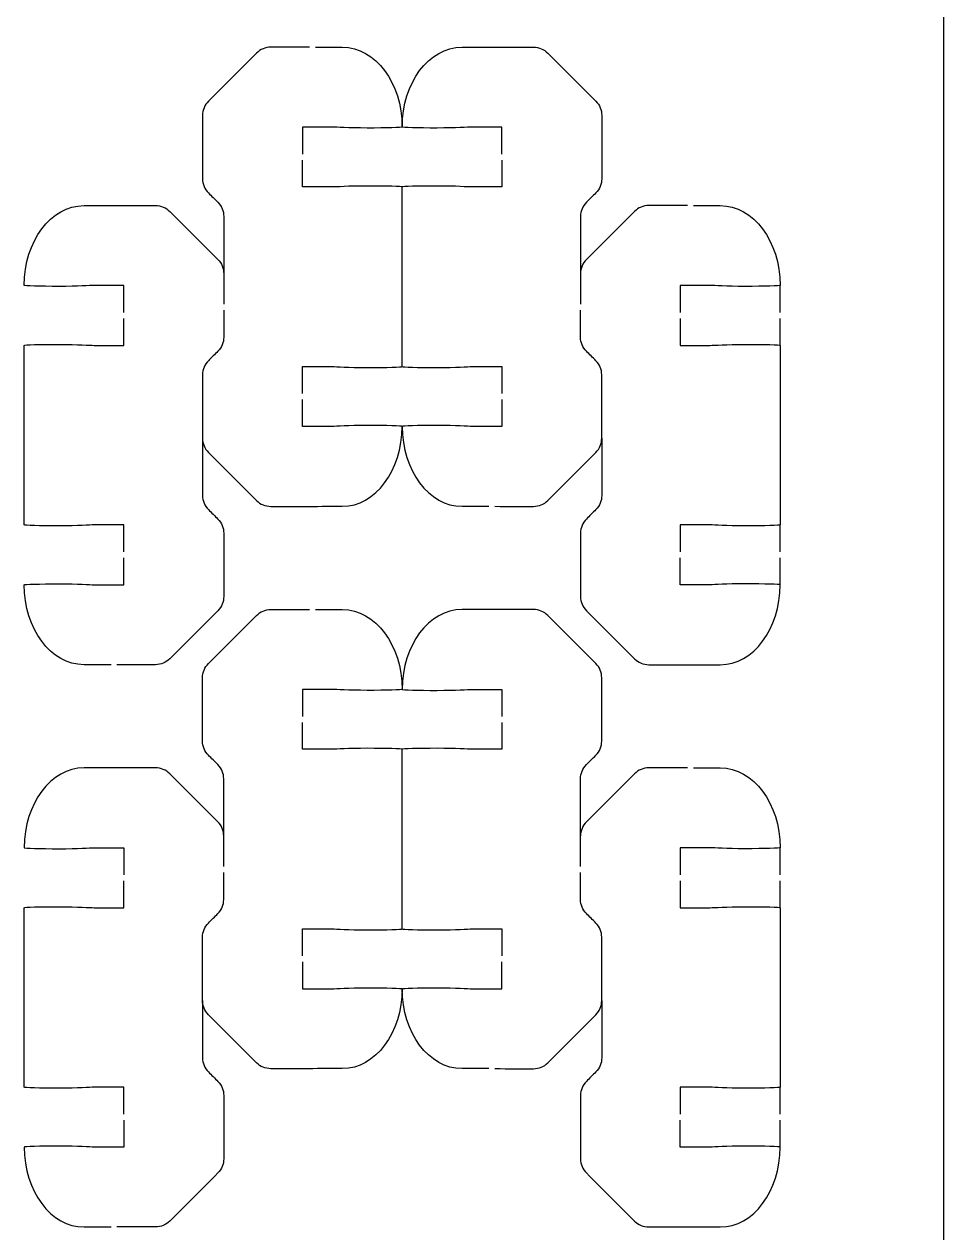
# Model space of a CAD drawing. Extents: x 0 to 400, y 230 to 450.
# Drawn here: x 83.9 to 130, y 308.4 to 368.9 of the extents above; entities that cross this region are included whole.
import ezdxf

# ---------------------------------------------------------------- set-up
doc = ezdxf.new("R2010")
doc.units = 0
doc.header["$MEASUREMENT"] = 0
doc.layers.add('DEFAULT', color=18, linetype='CONTINUOUS')

msp = doc.modelspace()

# ---------------------------------------------------------------- linework, layer by layer
at = {"layer": 'DEFAULT', "color": 1}
for points in [[(130.002, 242.147), (130.002, 437.847)], [(121.801, 354.477), (121.801, 355.824)], [(121.801, 352.826), (121.801, 354.177)], [(121.801, 342.479), (121.801, 343.826)], [(121.801, 340.828), (121.801, 342.179)], [(121.801, 326.3), (121.801, 327.652)], [(121.801, 324.653), (121.801, 326.001)], [(121.801, 314.302), (121.801, 315.654)], [(121.801, 312.655), (121.801, 314.003)]]:
    msp.add_lwpolyline(points, dxfattribs=at)
for points, knots in [([(98.221, 367.762), (97.576, 367.762), (96.93, 367.762), (96.284, 367.762), (96.02, 367.762), (95.766, 367.657), (95.575, 367.47), (94.771, 366.665), (93.967, 365.861), (93.162, 365.057), (92.975, 364.87), (92.869, 364.616), (92.869, 364.348), (92.869, 363.289), (92.869, 362.231), (92.869, 361.173), (92.869, 360.908), (92.975, 360.654), (93.162, 360.467), (93.321, 360.308), (93.48, 360.149), (93.639, 359.991), (93.829, 359.804), (93.931, 359.55), (93.931, 359.282), (93.931, 358.327), (93.931, 357.372), (93.931, 356.417), (93.931, 355.908), (93.931, 355.399), (93.931, 354.89)], [0, 0, 0, 0, 5.49, 5.49, 5.49, 6.49, 6.49, 6.49, 16.163221, 16.163221, 16.163221, 17.163221, 17.163221, 17.163221, 26.163221, 26.163221, 26.163221, 27.163221, 27.163221, 27.163221, 29.072409, 29.072409, 29.072409, 30.072409, 30.072409, 30.072409, 38.192409, 38.192409, 38.192409, 42.522409, 42.522409, 42.522409, 42.522409]), ([(98.521, 367.762), (98.97, 367.762), (99.419, 367.762), (99.869, 367.762), (101.527, 367.762), (102.867, 365.974), (102.867, 363.762), (102.867, 363.734), (102.084, 363.713), (101.117, 363.713), (100.151, 363.713), (99.579, 363.762), (99.368, 363.762), (98.868, 363.762), (98.368, 363.762), (97.868, 363.762), (97.868, 363.312), (97.868, 362.861), (97.868, 362.411)], [0, 0, 0, 0, 3.82, 3.82, 3.82, 4.82, 4.82, 4.82, 5.82, 5.82, 5.82, 6.82, 6.82, 6.82, 11.07, 11.07, 11.07, 14.9, 14.9, 14.9, 14.9]), ([(107.866, 362.411), (107.866, 362.861), (107.866, 363.312), (107.866, 363.762), (107.366, 363.762), (106.867, 363.762), (106.367, 363.762), (106.155, 363.762), (105.584, 363.713), (104.617, 363.713), (103.65, 363.713), (102.867, 363.734), (102.867, 363.762), (102.867, 365.974), (104.208, 367.762), (105.866, 367.762), (107.062, 367.762), (108.258, 367.762), (109.454, 367.762), (109.718, 367.762), (109.972, 367.657), (110.159, 367.47), (110.963, 366.665), (111.768, 365.861), (112.572, 365.057), (112.763, 364.87), (112.865, 364.616), (112.865, 364.348), (112.865, 363.289), (112.865, 362.231), (112.865, 361.173), (112.865, 360.908), (112.763, 360.654), (112.572, 360.467), (112.413, 360.308), (112.255, 360.149), (112.096, 359.991), (111.909, 359.804), (111.803, 359.55), (111.803, 359.282), (111.803, 358.327), (111.803, 357.372), (111.803, 356.417), (111.803, 355.908), (111.803, 355.399), (111.803, 354.89)], [0, 0, 0, 0, 3.83, 3.83, 3.83, 8.08, 8.08, 8.08, 9.08, 9.08, 9.08, 10.08, 10.08, 10.08, 11.08, 11.08, 11.08, 21.25, 21.25, 21.25, 22.25, 22.25, 22.25, 31.923221, 31.923221, 31.923221, 32.923221, 32.923221, 32.923221, 41.923221, 41.923221, 41.923221, 42.923221, 42.923221, 42.923221, 44.832409, 44.832409, 44.832409, 45.832409, 45.832409, 45.832409, 53.952409, 53.952409, 53.952409, 58.282409, 58.282409, 58.282409, 58.282409]), ([(97.868, 350.413), (97.868, 350.863), (97.868, 351.314), (97.868, 351.764), (98.368, 351.764), (98.868, 351.764), (99.368, 351.764), (99.579, 351.764), (100.151, 351.715), (101.117, 351.715), (102.084, 351.715), (102.867, 351.736), (102.867, 351.764), (102.867, 354.763), (102.867, 357.761), (102.867, 360.76), (102.867, 360.788), (102.084, 360.809), (101.117, 360.809), (100.151, 360.809), (99.579, 360.76), (99.368, 360.76), (98.868, 360.76), (98.368, 360.76), (97.868, 360.76), (97.868, 361.21), (97.868, 361.661), (97.868, 362.111)], [0, 0, 0, 0, 3.83, 3.83, 3.83, 8.08, 8.08, 8.08, 9.08, 9.08, 9.08, 10.08, 10.08, 10.08, 35.58, 35.58, 35.58, 36.58, 36.58, 36.58, 37.58, 37.58, 37.58, 41.83, 41.83, 41.83, 45.66, 45.66, 45.66, 45.66]), ([(107.866, 362.111), (107.866, 361.661), (107.866, 361.21), (107.866, 360.76), (107.366, 360.76), (106.867, 360.76), (106.367, 360.76), (106.155, 360.76), (105.584, 360.809), (104.617, 360.809), (103.65, 360.809), (102.867, 360.788), (102.867, 360.76)], [0, 0, 0, 0, 3.83, 3.83, 3.83, 8.08, 8.08, 8.08, 9.08, 9.08, 9.08, 10.08, 10.08, 10.08, 10.08]), ([(88.932, 354.477), (88.932, 354.927), (88.932, 355.378), (88.932, 355.828), (88.433, 355.828), (87.933, 355.828), (87.433, 355.828), (87.221, 355.828), (86.65, 355.779), (85.683, 355.779), (84.717, 355.779), (83.934, 355.8), (83.934, 355.828), (83.934, 358.04), (85.274, 359.825), (86.932, 359.828), (87.811, 359.828), (89.455, 359.832), (90.52, 359.832), (90.785, 359.832), (91.039, 359.726), (91.226, 359.539), (92.03, 358.735), (92.834, 357.931), (93.639, 357.126), (93.829, 356.939), (93.931, 356.685), (93.931, 356.417)], [0, 0, 0, 0, 3.83, 3.83, 3.83, 8.08, 8.08, 8.08, 9.08, 9.08, 9.08, 10.08, 10.08, 10.08, 11.08, 11.08, 11.08, 12.08, 12.08, 12.08, 13.08, 13.08, 13.08, 22.753221, 22.753221, 22.753221, 23.753221, 23.753221, 23.753221, 23.753221]), ([(117.155, 359.832), (116.509, 359.832), (115.864, 359.832), (115.218, 359.832), (114.953, 359.832), (114.699, 359.726), (114.509, 359.539), (113.705, 358.735), (112.9, 357.931), (112.096, 357.126), (111.909, 356.939), (111.803, 356.685), (111.803, 356.417)], [0, 0, 0, 0, 5.49, 5.49, 5.49, 6.49, 6.49, 6.49, 16.163221, 16.163221, 16.163221, 17.163221, 17.163221, 17.163221, 17.163221]), ([(117.455, 359.832), (117.97, 359.828), (118.449, 359.828), (118.802, 359.828), (120.46, 359.825), (121.801, 358.04), (121.801, 355.828), (121.801, 355.8), (121.018, 355.779), (120.051, 355.779), (119.084, 355.779), (118.513, 355.828), (118.301, 355.828), (117.801, 355.828), (117.302, 355.828), (116.802, 355.828), (116.802, 355.378), (116.802, 354.927), (116.802, 354.477)], [0, 0, 0, 0, 1, 1, 1, 2, 2, 2, 3, 3, 3, 4, 4, 4, 8.25, 8.25, 8.25, 12.08, 12.08, 12.08, 12.08]), ([(93.931, 354.59), (93.931, 354.139), (93.931, 353.689), (93.931, 353.239), (93.931, 352.974), (93.829, 352.72), (93.639, 352.533), (93.48, 352.374), (93.321, 352.216), (93.162, 352.057), (92.975, 351.87), (92.869, 351.616), (92.869, 351.348), (92.869, 350.288), (92.869, 349.229), (92.869, 348.169), (92.869, 347.905), (92.975, 347.651), (93.162, 347.464), (93.967, 346.659), (94.771, 345.855), (95.575, 345.051), (95.766, 344.864), (96.02, 344.758), (96.284, 344.758), (97.35, 344.758), (98.994, 344.761), (99.869, 344.761), (101.527, 344.765), (102.867, 346.55), (102.867, 348.762), (102.867, 348.79), (102.084, 348.811), (101.117, 348.811), (100.151, 348.811), (99.579, 348.762), (99.368, 348.762), (98.868, 348.762), (98.368, 348.762), (97.868, 348.762), (97.868, 349.212), (97.868, 349.663), (97.868, 350.113)], [0, 0, 0, 0, 3.83, 3.83, 3.83, 4.83, 4.83, 4.83, 6.739188, 6.739188, 6.739188, 7.739188, 7.739188, 7.739188, 16.749188, 16.749188, 16.749188, 17.749188, 17.749188, 17.749188, 27.422409, 27.422409, 27.422409, 28.422409, 28.422409, 28.422409, 29.422409, 29.422409, 29.422409, 30.422409, 30.422409, 30.422409, 31.422409, 31.422409, 31.422409, 32.422409, 32.422409, 32.422409, 36.672409, 36.672409, 36.672409, 40.502409, 40.502409, 40.502409, 40.502409]), ([(107.517, 344.761), (108.191, 344.758), (108.9, 344.758), (109.454, 344.758), (109.718, 344.758), (109.972, 344.864), (110.159, 345.051), (110.963, 345.855), (111.768, 346.659), (112.572, 347.464), (112.763, 347.651), (112.865, 347.905), (112.865, 348.169), (112.865, 349.229), (112.865, 350.288), (112.865, 351.348), (112.865, 351.616), (112.763, 351.87), (112.572, 352.057), (112.413, 352.216), (112.255, 352.374), (112.096, 352.533), (111.909, 352.72), (111.803, 352.974), (111.803, 353.239), (111.803, 353.689), (111.803, 354.139), (111.803, 354.59)], [0, 0, 0, 0, 1, 1, 1, 2, 2, 2, 11.673221, 11.673221, 11.673221, 12.673221, 12.673221, 12.673221, 21.683221, 21.683221, 21.683221, 22.683221, 22.683221, 22.683221, 24.592409, 24.592409, 24.592409, 25.592409, 25.592409, 25.592409, 29.422409, 29.422409, 29.422409, 29.422409]), ([(88.932, 342.479), (88.932, 342.929), (88.932, 343.38), (88.932, 343.83), (88.433, 343.83), (87.933, 343.83), (87.433, 343.83), (87.221, 343.83), (86.65, 343.781), (85.683, 343.781), (84.717, 343.781), (83.934, 343.802), (83.934, 343.83), (83.934, 346.829), (83.934, 349.827), (83.934, 352.826), (83.934, 352.854), (84.717, 352.875), (85.683, 352.875), (86.65, 352.875), (87.221, 352.826), (87.433, 352.826), (87.933, 352.826), (88.433, 352.826), (88.932, 352.826), (88.932, 353.276), (88.932, 353.727), (88.932, 354.177)], [0, 0, 0, 0, 3.83, 3.83, 3.83, 8.08, 8.08, 8.08, 9.08, 9.08, 9.08, 10.08, 10.08, 10.08, 35.58, 35.58, 35.58, 36.58, 36.58, 36.58, 37.58, 37.58, 37.58, 41.83, 41.83, 41.83, 45.66, 45.66, 45.66, 45.66]), ([(116.802, 354.177), (116.802, 353.727), (116.802, 353.276), (116.802, 352.826), (117.302, 352.826), (117.801, 352.826), (118.301, 352.826), (118.513, 352.826), (119.084, 352.875), (120.051, 352.875), (121.018, 352.875), (121.801, 352.854), (121.801, 352.826), (121.801, 349.827), (121.801, 346.829), (121.801, 343.83), (121.801, 343.802), (121.018, 343.781), (120.051, 343.781), (119.084, 343.781), (118.513, 343.83), (118.301, 343.83), (117.801, 343.83), (117.302, 343.83), (116.802, 343.83), (116.802, 343.38), (116.802, 342.929), (116.802, 342.479)], [0, 0, 0, 0, 3.83, 3.83, 3.83, 8.08, 8.08, 8.08, 9.08, 9.08, 9.08, 10.08, 10.08, 10.08, 35.58, 35.58, 35.58, 36.58, 36.58, 36.58, 37.58, 37.58, 37.58, 41.83, 41.83, 41.83, 45.66, 45.66, 45.66, 45.66]), ([(102.867, 351.764), (102.867, 351.736), (103.65, 351.715), (104.617, 351.715), (105.584, 351.715), (106.155, 351.764), (106.367, 351.764), (106.867, 351.764), (107.366, 351.764), (107.866, 351.764), (107.866, 351.314), (107.866, 350.863), (107.866, 350.413)], [0, 0, 0, 0, 1, 1, 1, 2, 2, 2, 6.25, 6.25, 6.25, 10.08, 10.08, 10.08, 10.08]), ([(107.866, 350.113), (107.866, 349.663), (107.866, 349.212), (107.866, 348.762), (107.366, 348.762), (106.867, 348.762), (106.367, 348.762), (106.155, 348.762), (105.584, 348.811), (104.617, 348.811), (103.65, 348.811), (102.867, 348.79), (102.867, 348.762), (102.867, 346.55), (104.208, 344.765), (105.866, 344.761), (106.316, 344.761), (106.767, 344.761), (107.217, 344.761)], [0, 0, 0, 0, 3.83, 3.83, 3.83, 8.08, 8.08, 8.08, 9.08, 9.08, 9.08, 10.08, 10.08, 10.08, 11.08, 11.08, 11.08, 14.91, 14.91, 14.91, 14.91]), ([(92.869, 348.169), (92.869, 347.214), (92.869, 346.259), (92.869, 345.305), (92.869, 345.04), (92.975, 344.786), (93.162, 344.599), (93.321, 344.44), (93.48, 344.282), (93.639, 344.123), (93.829, 343.936), (93.931, 343.682), (93.931, 343.414), (93.931, 342.355), (93.931, 341.297), (93.931, 340.239), (93.931, 339.974), (93.829, 339.72), (93.639, 339.533), (92.834, 338.729), (92.03, 337.924), (91.226, 337.12), (91.039, 336.933), (90.785, 336.827), (90.52, 336.827), (89.874, 336.827), (89.229, 336.827), (88.583, 336.827)], [0, 0, 0, 0, 8.12, 8.12, 8.12, 9.12, 9.12, 9.12, 11.029188, 11.029188, 11.029188, 12.029188, 12.029188, 12.029188, 21.029188, 21.029188, 21.029188, 22.029188, 22.029188, 22.029188, 31.702409, 31.702409, 31.702409, 32.702409, 32.702409, 32.702409, 38.192409, 38.192409, 38.192409, 38.192409]), ([(112.865, 348.169), (112.865, 347.214), (112.865, 346.259), (112.865, 345.305), (112.865, 345.04), (112.763, 344.786), (112.572, 344.599), (112.413, 344.44), (112.255, 344.282), (112.096, 344.123), (111.909, 343.936), (111.803, 343.682), (111.803, 343.414), (111.803, 342.355), (111.803, 341.297), (111.803, 340.239), (111.803, 339.974), (111.909, 339.72), (112.096, 339.533), (112.9, 338.729), (113.705, 337.924), (114.509, 337.12), (114.699, 336.933), (114.953, 336.827), (115.218, 336.827), (116.413, 336.827), (117.607, 336.827), (118.802, 336.827), (120.46, 336.827), (121.801, 338.616), (121.801, 340.828), (121.801, 340.856), (121.018, 340.877), (120.051, 340.877), (119.084, 340.877), (118.513, 340.828), (118.301, 340.828), (117.801, 340.828), (117.302, 340.828), (116.802, 340.828), (116.802, 341.278), (116.802, 341.729), (116.802, 342.179)], [0, 0, 0, 0, 8.12, 8.12, 8.12, 9.12, 9.12, 9.12, 11.029188, 11.029188, 11.029188, 12.029188, 12.029188, 12.029188, 21.029188, 21.029188, 21.029188, 22.029188, 22.029188, 22.029188, 31.702409, 31.702409, 31.702409, 32.702409, 32.702409, 32.702409, 42.862409, 42.862409, 42.862409, 43.862409, 43.862409, 43.862409, 44.862409, 44.862409, 44.862409, 45.862409, 45.862409, 45.862409, 50.112409, 50.112409, 50.112409, 53.942409, 53.942409, 53.942409, 53.942409]), ([(88.283, 336.827), (87.833, 336.827), (87.383, 336.827), (86.932, 336.827), (85.274, 336.827), (83.934, 338.616), (83.934, 340.828), (83.934, 340.856), (84.717, 340.877), (85.683, 340.877), (86.65, 340.877), (87.221, 340.828), (87.433, 340.828), (87.933, 340.828), (88.433, 340.828), (88.932, 340.828), (88.932, 341.278), (88.932, 341.729), (88.932, 342.179)], [0, 0, 0, 0, 3.83, 3.83, 3.83, 4.83, 4.83, 4.83, 5.83, 5.83, 5.83, 6.83, 6.83, 6.83, 11.08, 11.08, 11.08, 14.91, 14.91, 14.91, 14.91]), ([(93.931, 326.717), (93.931, 327.226), (93.931, 327.735), (93.931, 328.244), (93.931, 329.199), (93.931, 330.154), (93.931, 331.109), (93.931, 331.373), (93.829, 331.631), (93.639, 331.818), (93.48, 331.977), (93.321, 332.135), (93.162, 332.294), (92.975, 332.481), (92.869, 332.735), (92.869, 333), (92.869, 334.058), (92.869, 335.116), (92.869, 336.175), (92.869, 336.439), (92.975, 336.697), (93.162, 336.884), (93.967, 337.688), (94.771, 338.492), (95.575, 339.297), (95.766, 339.484), (96.02, 339.59), (96.284, 339.59), (96.93, 339.59), (97.576, 339.59), (98.221, 339.59)], [0, 0, 0, 0, 4.33, 4.33, 4.33, 12.45, 12.45, 12.45, 13.45, 13.45, 13.45, 15.359188, 15.359188, 15.359188, 16.359188, 16.359188, 16.359188, 25.359188, 25.359188, 25.359188, 26.359188, 26.359188, 26.359188, 36.032409, 36.032409, 36.032409, 37.032409, 37.032409, 37.032409, 42.522409, 42.522409, 42.522409, 42.522409]), ([(98.521, 339.59), (98.97, 339.59), (99.419, 339.59), (99.869, 339.59), (101.527, 339.59), (102.867, 337.801), (102.867, 335.589), (102.867, 335.561), (102.084, 335.54), (101.117, 335.54), (100.151, 335.54), (99.579, 335.589), (99.368, 335.589), (98.868, 335.589), (98.368, 335.589), (97.868, 335.589), (97.868, 335.138), (97.868, 334.686), (97.868, 334.234)], [0, 0, 0, 0, 3.82, 3.82, 3.82, 4.82, 4.82, 4.82, 5.82, 5.82, 5.82, 6.82, 6.82, 6.82, 11.07, 11.07, 11.07, 14.91, 14.91, 14.91, 14.91]), ([(111.803, 326.717), (111.803, 327.226), (111.803, 327.735), (111.803, 328.244), (111.803, 329.199), (111.803, 330.154), (111.803, 331.109), (111.803, 331.373), (111.909, 331.631), (112.096, 331.818), (112.255, 331.977), (112.413, 332.135), (112.572, 332.294), (112.763, 332.481), (112.865, 332.735), (112.865, 333), (112.865, 334.058), (112.865, 335.116), (112.865, 336.175), (112.865, 336.439), (112.763, 336.697), (112.572, 336.884), (111.768, 337.688), (110.963, 338.492), (110.159, 339.297), (109.972, 339.484), (109.718, 339.59), (109.454, 339.59), (108.258, 339.59), (107.062, 339.59), (105.866, 339.59), (104.208, 339.59), (102.867, 337.801), (102.867, 335.589), (102.867, 335.561), (103.65, 335.54), (104.617, 335.54), (105.584, 335.54), (106.155, 335.589), (106.367, 335.589), (106.867, 335.589), (107.366, 335.589), (107.866, 335.589), (107.866, 335.138), (107.866, 334.686), (107.866, 334.234)], [0, 0, 0, 0, 4.33, 4.33, 4.33, 12.45, 12.45, 12.45, 13.45, 13.45, 13.45, 15.359188, 15.359188, 15.359188, 16.359188, 16.359188, 16.359188, 25.359188, 25.359188, 25.359188, 26.359188, 26.359188, 26.359188, 36.032409, 36.032409, 36.032409, 37.032409, 37.032409, 37.032409, 47.202409, 47.202409, 47.202409, 48.202409, 48.202409, 48.202409, 49.202409, 49.202409, 49.202409, 50.202409, 50.202409, 50.202409, 54.452409, 54.452409, 54.452409, 58.292409, 58.292409, 58.292409, 58.292409]), ([(97.868, 322.236), (97.868, 322.688), (97.868, 323.14), (97.868, 323.591), (98.368, 323.591), (98.868, 323.591), (99.368, 323.591), (99.579, 323.591), (100.151, 323.542), (101.117, 323.542), (102.084, 323.542), (102.867, 323.563), (102.867, 323.591), (102.867, 326.59), (102.867, 329.588), (102.867, 332.587), (102.867, 332.615), (102.084, 332.636), (101.117, 332.636), (100.151, 332.636), (99.579, 332.587), (99.368, 332.587), (98.868, 332.587), (98.368, 332.587), (97.868, 332.587), (97.868, 333.036), (97.868, 333.485), (97.868, 333.935)], [0, 0, 0, 0, 3.84, 3.84, 3.84, 8.09, 8.09, 8.09, 9.09, 9.09, 9.09, 10.09, 10.09, 10.09, 35.59, 35.59, 35.59, 36.59, 36.59, 36.59, 37.59, 37.59, 37.59, 41.84, 41.84, 41.84, 45.66, 45.66, 45.66, 45.66]), ([(107.866, 333.935), (107.866, 333.485), (107.866, 333.036), (107.866, 332.587), (107.366, 332.587), (106.867, 332.587), (106.367, 332.587), (106.155, 332.587), (105.584, 332.636), (104.617, 332.636), (103.65, 332.636), (102.867, 332.615), (102.867, 332.587)], [0, 0, 0, 0, 3.82, 3.82, 3.82, 8.07, 8.07, 8.07, 9.07, 9.07, 9.07, 10.07, 10.07, 10.07, 10.07]), ([(93.931, 328.244), (93.931, 328.509), (93.829, 328.766), (93.639, 328.953), (92.834, 329.758), (92.03, 330.562), (91.226, 331.366), (91.039, 331.553), (90.785, 331.659), (90.52, 331.659), (89.455, 331.656), (87.811, 331.656), (86.932, 331.656), (85.274, 331.652), (83.934, 329.867), (83.934, 327.655), (83.934, 327.627), (84.717, 327.606), (85.683, 327.606), (86.65, 327.606), (87.221, 327.655), (87.433, 327.655), (87.933, 327.655), (88.433, 327.655), (88.932, 327.655), (88.932, 327.204), (88.932, 326.752), (88.932, 326.3)], [0, 0, 0, 0, 1, 1, 1, 10.673221, 10.673221, 10.673221, 11.673221, 11.673221, 11.673221, 12.673221, 12.673221, 12.673221, 13.673221, 13.673221, 13.673221, 14.673221, 14.673221, 14.673221, 15.673221, 15.673221, 15.673221, 19.923221, 19.923221, 19.923221, 23.763221, 23.763221, 23.763221, 23.763221]), ([(117.155, 331.656), (116.481, 331.656), (115.772, 331.656), (115.218, 331.659), (114.953, 331.659), (114.699, 331.553), (114.509, 331.366), (113.705, 330.562), (112.9, 329.758), (112.096, 328.953), (111.909, 328.766), (111.803, 328.509), (111.803, 328.244)], [0, 0, 0, 0, 1, 1, 1, 2, 2, 2, 11.673221, 11.673221, 11.673221, 12.673221, 12.673221, 12.673221, 12.673221]), ([(117.455, 331.656), (117.904, 331.656), (118.353, 331.656), (118.802, 331.656), (120.46, 331.652), (121.801, 329.867), (121.801, 327.655), (121.801, 327.627), (121.018, 327.606), (120.051, 327.606), (119.084, 327.606), (118.513, 327.655), (118.301, 327.655), (117.801, 327.655), (117.302, 327.655), (116.802, 327.655), (116.802, 327.204), (116.802, 326.752), (116.802, 326.3)], [0, 0, 0, 0, 3.82, 3.82, 3.82, 4.82, 4.82, 4.82, 5.82, 5.82, 5.82, 6.82, 6.82, 6.82, 11.07, 11.07, 11.07, 14.91, 14.91, 14.91, 14.91]), ([(97.868, 321.937), (97.868, 321.487), (97.868, 321.038), (97.868, 320.589), (98.368, 320.589), (98.868, 320.589), (99.368, 320.589), (99.579, 320.589), (100.151, 320.638), (101.117, 320.638), (102.084, 320.638), (102.867, 320.617), (102.867, 320.589), (102.867, 318.377), (101.527, 316.592), (99.869, 316.588), (98.994, 316.588), (97.35, 316.585), (96.284, 316.585), (96.02, 316.585), (95.766, 316.691), (95.575, 316.878), (94.771, 317.682), (93.967, 318.486), (93.162, 319.291), (92.975, 319.478), (92.869, 319.732), (92.869, 319.996), (92.869, 321.056), (92.869, 322.115), (92.869, 323.175), (92.869, 323.439), (92.975, 323.697), (93.162, 323.884), (93.321, 324.043), (93.48, 324.201), (93.639, 324.36), (93.829, 324.547), (93.931, 324.801), (93.931, 325.066), (93.931, 325.516), (93.931, 325.967), (93.931, 326.417)], [0, 0, 0, 0, 3.82, 3.82, 3.82, 8.07, 8.07, 8.07, 9.07, 9.07, 9.07, 10.07, 10.07, 10.07, 11.07, 11.07, 11.07, 12.07, 12.07, 12.07, 13.07, 13.07, 13.07, 22.743221, 22.743221, 22.743221, 23.743221, 23.743221, 23.743221, 32.753221, 32.753221, 32.753221, 33.753221, 33.753221, 33.753221, 35.662409, 35.662409, 35.662409, 36.662409, 36.662409, 36.662409, 40.492409, 40.492409, 40.492409, 40.492409]), ([(107.517, 316.588), (108.191, 316.585), (108.9, 316.585), (109.454, 316.585), (109.718, 316.585), (109.972, 316.691), (110.159, 316.878), (110.963, 317.682), (111.768, 318.486), (112.572, 319.291), (112.763, 319.478), (112.865, 319.732), (112.865, 319.996), (112.865, 321.056), (112.865, 322.115), (112.865, 323.175), (112.865, 323.439), (112.763, 323.697), (112.572, 323.884), (112.413, 324.043), (112.255, 324.201), (112.096, 324.36), (111.909, 324.547), (111.803, 324.801), (111.803, 325.066), (111.803, 325.516), (111.803, 325.967), (111.803, 326.417)], [0, 0, 0, 0, 1, 1, 1, 2, 2, 2, 11.673221, 11.673221, 11.673221, 12.673221, 12.673221, 12.673221, 21.683221, 21.683221, 21.683221, 22.683221, 22.683221, 22.683221, 24.592409, 24.592409, 24.592409, 25.592409, 25.592409, 25.592409, 29.422409, 29.422409, 29.422409, 29.422409]), ([(88.932, 314.302), (88.932, 314.754), (88.932, 315.206), (88.932, 315.657), (88.433, 315.657), (87.933, 315.657), (87.433, 315.657), (87.221, 315.657), (86.65, 315.608), (85.683, 315.608), (84.717, 315.608), (83.934, 315.629), (83.934, 315.657), (83.934, 318.656), (83.934, 321.654), (83.934, 324.653), (83.934, 324.681), (84.717, 324.702), (85.683, 324.702), (86.65, 324.702), (87.221, 324.653), (87.433, 324.653), (87.933, 324.653), (88.433, 324.653), (88.932, 324.653), (88.932, 325.102), (88.932, 325.551), (88.932, 326.001)], [0, 0, 0, 0, 3.84, 3.84, 3.84, 8.09, 8.09, 8.09, 9.09, 9.09, 9.09, 10.09, 10.09, 10.09, 35.59, 35.59, 35.59, 36.59, 36.59, 36.59, 37.59, 37.59, 37.59, 41.84, 41.84, 41.84, 45.66, 45.66, 45.66, 45.66]), ([(116.802, 326.001), (116.802, 325.551), (116.802, 325.102), (116.802, 324.653), (117.302, 324.653), (117.801, 324.653), (118.301, 324.653), (118.513, 324.653), (119.084, 324.702), (120.051, 324.702), (121.018, 324.702), (121.801, 324.681), (121.801, 324.653), (121.801, 321.654), (121.801, 318.656), (121.801, 315.657), (121.801, 315.629), (121.018, 315.608), (120.051, 315.608), (119.084, 315.608), (118.513, 315.657), (118.301, 315.657), (117.801, 315.657), (117.302, 315.657), (116.802, 315.657), (116.802, 315.206), (116.802, 314.754), (116.802, 314.302)], [0, 0, 0, 0, 3.82, 3.82, 3.82, 8.07, 8.07, 8.07, 9.07, 9.07, 9.07, 10.07, 10.07, 10.07, 35.57, 35.57, 35.57, 36.57, 36.57, 36.57, 37.57, 37.57, 37.57, 41.82, 41.82, 41.82, 45.66, 45.66, 45.66, 45.66]), ([(102.867, 323.591), (102.867, 323.563), (103.65, 323.542), (104.617, 323.542), (105.584, 323.542), (106.155, 323.591), (106.367, 323.591), (106.867, 323.591), (107.366, 323.591), (107.866, 323.591), (107.866, 323.14), (107.866, 322.688), (107.866, 322.236)], [0, 0, 0, 0, 1, 1, 1, 2, 2, 2, 6.25, 6.25, 6.25, 10.09, 10.09, 10.09, 10.09]), ([(107.217, 316.588), (106.767, 316.588), (106.316, 316.588), (105.866, 316.588), (104.208, 316.592), (102.867, 318.377), (102.867, 320.589), (102.867, 320.617), (103.65, 320.638), (104.617, 320.638), (105.584, 320.638), (106.155, 320.589), (106.367, 320.589), (106.867, 320.589), (107.366, 320.589), (107.866, 320.589), (107.866, 321.038), (107.866, 321.487), (107.866, 321.937)], [0, 0, 0, 0, 3.83, 3.83, 3.83, 4.83, 4.83, 4.83, 5.83, 5.83, 5.83, 6.83, 6.83, 6.83, 11.08, 11.08, 11.08, 14.9, 14.9, 14.9, 14.9]), ([(92.869, 319.996), (92.869, 319.041), (92.869, 318.087), (92.869, 317.132), (92.869, 316.867), (92.975, 316.613), (93.162, 316.426), (93.321, 316.267), (93.48, 316.109), (93.639, 315.95), (93.829, 315.763), (93.931, 315.505), (93.931, 315.241), (93.931, 314.183), (93.931, 313.124), (93.931, 312.066), (93.931, 311.801), (93.829, 311.547), (93.639, 311.36), (92.834, 310.556), (92.03, 309.752), (91.226, 308.947), (91.039, 308.76), (90.785, 308.655), (90.52, 308.655), (89.874, 308.655), (89.229, 308.655), (88.583, 308.655)], [0, 0, 0, 0, 8.12, 8.12, 8.12, 9.12, 9.12, 9.12, 11.029188, 11.029188, 11.029188, 12.029188, 12.029188, 12.029188, 21.029188, 21.029188, 21.029188, 22.029188, 22.029188, 22.029188, 31.702409, 31.702409, 31.702409, 32.702409, 32.702409, 32.702409, 38.192409, 38.192409, 38.192409, 38.192409]), ([(112.865, 319.996), (112.865, 319.041), (112.865, 318.087), (112.865, 317.132), (112.865, 316.867), (112.763, 316.613), (112.572, 316.426), (112.413, 316.267), (112.255, 316.109), (112.096, 315.95), (111.909, 315.763), (111.803, 315.505), (111.803, 315.241), (111.803, 314.183), (111.803, 313.124), (111.803, 312.066), (111.803, 311.801), (111.909, 311.547), (112.096, 311.36), (112.9, 310.556), (113.705, 309.752), (114.509, 308.947), (114.699, 308.76), (114.953, 308.655), (115.218, 308.655), (116.413, 308.655), (117.607, 308.655), (118.802, 308.655), (120.46, 308.655), (121.801, 310.443), (121.801, 312.655), (121.801, 312.683), (121.018, 312.704), (120.051, 312.704), (119.084, 312.704), (118.513, 312.655), (118.301, 312.655), (117.801, 312.655), (117.302, 312.655), (116.802, 312.655), (116.802, 313.104), (116.802, 313.553), (116.802, 314.003)], [0, 0, 0, 0, 8.12, 8.12, 8.12, 9.12, 9.12, 9.12, 11.029188, 11.029188, 11.029188, 12.029188, 12.029188, 12.029188, 21.029188, 21.029188, 21.029188, 22.029188, 22.029188, 22.029188, 31.702409, 31.702409, 31.702409, 32.702409, 32.702409, 32.702409, 42.862409, 42.862409, 42.862409, 43.862409, 43.862409, 43.862409, 44.862409, 44.862409, 44.862409, 45.862409, 45.862409, 45.862409, 50.112409, 50.112409, 50.112409, 53.932409, 53.932409, 53.932409, 53.932409]), ([(88.932, 314.003), (88.932, 313.553), (88.932, 313.104), (88.932, 312.655), (88.433, 312.655), (87.933, 312.655), (87.433, 312.655), (87.221, 312.655), (86.65, 312.704), (85.683, 312.704), (84.717, 312.704), (83.934, 312.683), (83.934, 312.655), (83.934, 310.443), (85.274, 308.655), (86.932, 308.655), (87.383, 308.655), (87.833, 308.655), (88.283, 308.655)], [0, 0, 0, 0, 3.82, 3.82, 3.82, 8.07, 8.07, 8.07, 9.07, 9.07, 9.07, 10.07, 10.07, 10.07, 11.07, 11.07, 11.07, 14.9, 14.9, 14.9, 14.9])]:
    msp.add_open_spline(points, degree=3, knots=knots, dxfattribs=at)

doc.saveas('drawing.dxf')
